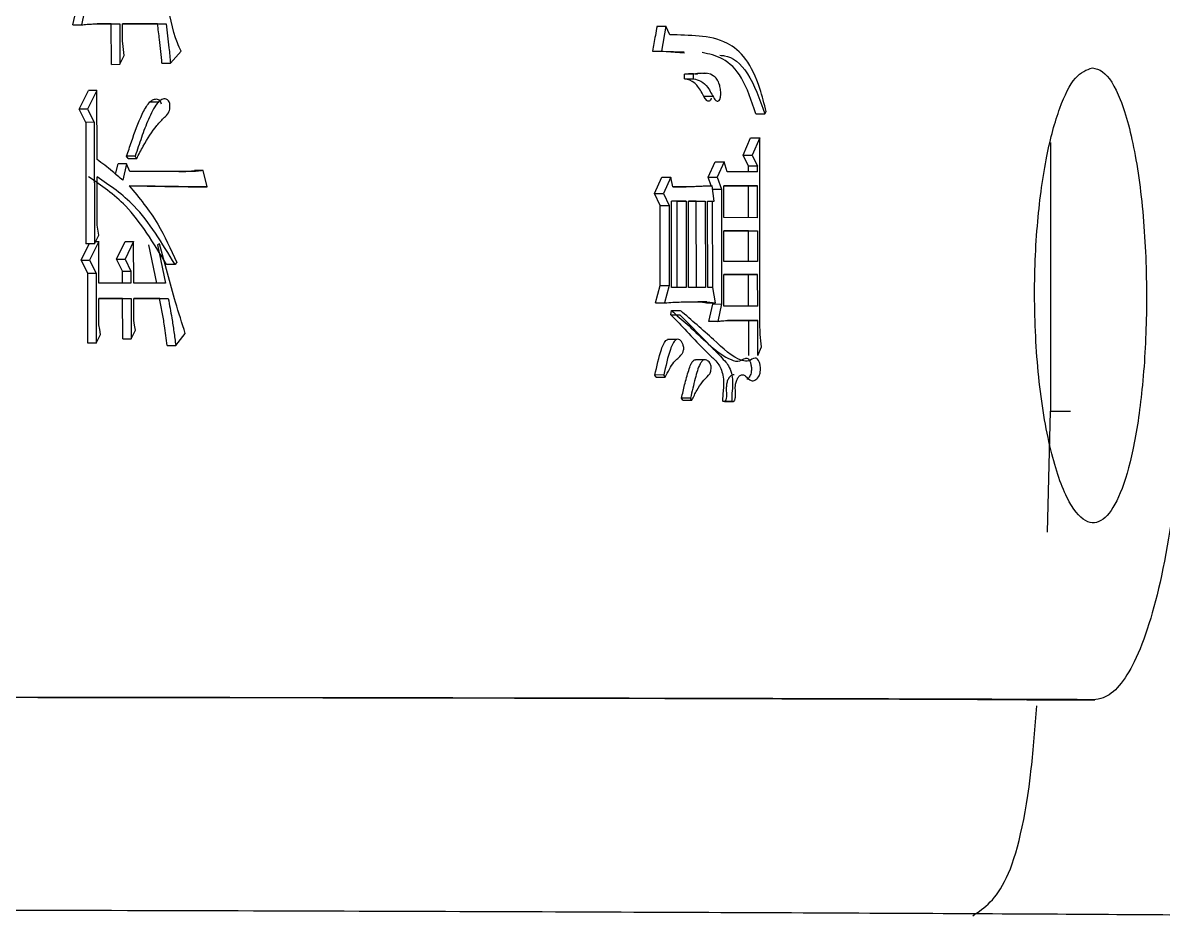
# Model space of a CAD drawing. Header units: millimetres. Extents: x 2320 to 4000, y 933 to 2121.
# Drawn here: x 2926.8 to 2938.08, y 1089.39 to 1098.22 of the extents above; entities that cross this region are included whole.
import ezdxf

# ---------------------------------------------------------------- set-up
doc = ezdxf.new("R2010")
doc.units = ezdxf.units.MM

msp = doc.modelspace()

# ---------------------------------------------------------------- linework, layer by layer
at = {"color": 7, "linetype": 'Continuous', "lineweight": 25}
for p, q in [((2927.297, 1098.201), (2927.351, 1098.45)), ((2927.435, 1098.45), (2927.38, 1098.202)), ((2927.676, 1098.212), (2927.538, 1098.212)), ((2927.549, 1098.212), (2927.76, 1098.212)), ((2927.676, 1098.212), (2927.76, 1098.212)), ((2927.677, 1097.811), (2927.676, 1098.212)), ((2927.76, 1098.212), (2927.76, 1097.812)), ((2927.787, 1098.212), (2928.219, 1098.211)), ((2927.787, 1098.115), (2927.787, 1098.212)), ((2928.134, 1098.211), (2927.787, 1098.212)), ((2928.134, 1098.211), (2928.219, 1098.211)), ((2933.163, 1098.19), (2933.118, 1097.941)), ((2933.2, 1098.104), (2933.163, 1098.19)), ((2928.262, 1097.822), (2928.367, 1097.941)), ((2933.03, 1097.941), (2933.118, 1097.941)), ((2933.342, 1097.933), (2933.03, 1097.941)), ((2933.118, 1097.941), (2933.348, 1097.925)), ((2927.76, 1097.812), (2927.803, 1097.898)), ((2928.177, 1097.822), (2928.262, 1097.822)), ((2927.677, 1097.811), (2927.76, 1097.812)), ((2933.437, 1097.714), (2933.348, 1097.713)), ((2933.348, 1097.67), (2933.348, 1097.713)), ((2933.437, 1097.67), (2933.437, 1097.714)), ((2933.497, 1097.72), (2933.475, 1097.72)), ((2933.565, 1097.72), (2933.526, 1097.72)), ((2933.348, 1097.67), (2933.437, 1097.67)), ((2927.359, 1097.368), (2927.451, 1097.552)), ((2927.534, 1097.552), (2927.442, 1097.369)), ((2927.535, 1096.871), (2927.534, 1097.552)), ((2933.538, 1097.496), (2933.628, 1097.496)), ((2927.442, 1097.369), (2927.359, 1097.368)), ((2927.424, 1097.238), (2927.359, 1097.368)), ((2927.442, 1097.369), (2927.507, 1097.239)), ((2928.143, 1097.439), (2928.058, 1097.439)), ((2934.052, 1097.323), (2934.142, 1097.323)), ((2934.142, 1097.323), (2934.155, 1097.345)), ((2927.507, 1097.239), (2927.424, 1097.238)), ((2927.424, 1097.238), (2927.426, 1096.038)), ((2927.507, 1097.239), (2927.509, 1096.038)), ((2933.927, 1096.912), (2934, 1097.085)), ((2934.09, 1097.085), (2934.016, 1096.912)), ((2934.093, 1095.235), (2934.09, 1097.085)), ((2936.968, 1097.04), (2936.968, 1094.382)), ((2927.719, 1096.725), (2927.743, 1096.827)), ((2927.826, 1096.827), (2927.789, 1096.665)), ((2927.859, 1096.752), (2927.826, 1096.827)), ((2927.912, 1096.903), (2927.828, 1096.903)), ((2927.844, 1096.881), (2927.828, 1096.903)), ((2927.844, 1096.881), (2927.928, 1096.881)), ((2933.579, 1096.696), (2933.65, 1096.848)), ((2933.739, 1096.848), (2933.668, 1096.696)), ((2933.77, 1096.75), (2933.739, 1096.848)), ((2933.979, 1096.804), (2933.927, 1096.912)), ((2934.069, 1096.804), (2933.979, 1096.804)), ((2933.979, 1096.75), (2933.979, 1096.804)), ((2934.016, 1096.912), (2934.069, 1096.804)), ((2934.069, 1096.75), (2934.069, 1096.804)), ((2927.536, 1096.222), (2927.535, 1096.698)), ((2928.411, 1096.751), (2927.859, 1096.752)), ((2928.584, 1096.762), (2928.499, 1096.761)), ((2928.626, 1096.599), (2928.584, 1096.762)), ((2933.05, 1096.535), (2933.123, 1096.697)), ((2933.212, 1096.697), (2933.139, 1096.535)), ((2933.23, 1096.6), (2933.212, 1096.697)), ((2933.611, 1096.61), (2933.579, 1096.696)), ((2933.668, 1096.696), (2933.712, 1096.577)), ((2934.069, 1096.75), (2933.77, 1096.75)), ((2933.641, 1096.459), (2933.619, 1096.61)), ((2933.712, 1096.577), (2933.714, 1095.442)), ((2933.735, 1096.61), (2934.069, 1096.609)), ((2933.735, 1096.296), (2933.735, 1096.61)), ((2933.979, 1096.609), (2933.735, 1096.609)), ((2934.069, 1096.609), (2933.979, 1096.609)), ((2933.98, 1096.295), (2933.979, 1096.609)), ((2934.07, 1096.295), (2934.069, 1096.609)), ((2933.105, 1096.416), (2933.05, 1096.535)), ((2933.139, 1096.535), (2933.194, 1096.416)), ((2933.107, 1095.626), (2933.105, 1096.416)), ((2933.194, 1096.416), (2933.195, 1095.626)), ((2933.362, 1096.459), (2933.217, 1096.459)), ((2933.218, 1095.605), (2933.217, 1096.459)), ((2933.274, 1096.459), (2933.217, 1096.459)), ((2933.274, 1096.459), (2933.362, 1096.459)), ((2933.275, 1095.604), (2933.274, 1096.459)), ((2933.362, 1096.459), (2933.364, 1095.604)), ((2933.385, 1096.459), (2933.552, 1096.459)), ((2933.386, 1095.604), (2933.385, 1096.459)), ((2933.463, 1096.458), (2933.385, 1096.459)), ((2933.463, 1096.458), (2933.552, 1096.459)), ((2933.464, 1095.604), (2933.463, 1096.458)), ((2933.552, 1096.459), (2933.553, 1095.604)), ((2933.574, 1096.459), (2933.641, 1096.459)), ((2933.576, 1095.604), (2933.574, 1096.459)), ((2933.574, 1096.458), (2933.641, 1096.459)), ((2933.625, 1095.603), (2933.624, 1096.458)), ((2934.07, 1096.295), (2933.735, 1096.296)), ((2927.553, 1096.124), (2927.536, 1096.222)), ((2933.735, 1096.166), (2934.07, 1096.166)), ((2933.736, 1095.863), (2933.735, 1096.166)), ((2933.98, 1096.165), (2933.735, 1096.166)), ((2933.98, 1096.165), (2934.07, 1096.166)), ((2933.981, 1095.863), (2933.98, 1096.165)), ((2934.07, 1096.166), (2934.07, 1095.863)), ((2927.377, 1095.876), (2927.459, 1096.038)), ((2927.553, 1096.06), (2927.461, 1095.876)), ((2927.509, 1096.038), (2927.553, 1096.124)), ((2927.52, 1096.059), (2927.553, 1096.06)), ((2927.553, 1095.649), (2927.553, 1096.06)), ((2927.728, 1095.886), (2927.814, 1096.059)), ((2927.897, 1096.059), (2927.812, 1095.886)), ((2927.898, 1095.648), (2927.897, 1096.059)), ((2928.128, 1095.648), (2928.048, 1096.026)), ((2928.153, 1096.037), (2928.132, 1096.026)), ((2928.132, 1096.026), (2928.212, 1095.648)), ((2927.443, 1095.746), (2927.377, 1095.876)), ((2927.461, 1095.876), (2927.526, 1095.746)), ((2927.788, 1095.767), (2927.728, 1095.886)), ((2927.812, 1095.886), (2927.871, 1095.767)), ((2928.307, 1095.832), (2928.223, 1095.831)), ((2934.07, 1095.863), (2933.736, 1095.863)), ((2927.444, 1095.053), (2927.443, 1095.746)), ((2927.526, 1095.746), (2927.527, 1095.054)), ((2927.788, 1095.648), (2927.788, 1095.767)), ((2927.871, 1095.767), (2927.871, 1095.648)), ((2933.736, 1095.734), (2934.07, 1095.733)), ((2933.737, 1095.42), (2933.736, 1095.734)), ((2933.981, 1095.733), (2933.736, 1095.733)), ((2934.07, 1095.733), (2933.981, 1095.733)), ((2933.981, 1095.419), (2933.981, 1095.733)), ((2934.071, 1095.419), (2934.07, 1095.733)), ((2927.871, 1095.648), (2927.553, 1095.649)), ((2928.212, 1095.648), (2927.898, 1095.648)), ((2933.061, 1095.453), (2933.107, 1095.626)), ((2933.107, 1095.626), (2933.195, 1095.626)), ((2933.195, 1095.626), (2933.15, 1095.453)), ((2933.364, 1095.604), (2933.218, 1095.605)), ((2933.553, 1095.604), (2933.386, 1095.604)), ((2933.625, 1095.604), (2933.576, 1095.604)), ((2933.652, 1095.453), (2933.625, 1095.604)), ((2927.554, 1095.497), (2927.872, 1095.497)), ((2927.554, 1095.237), (2927.554, 1095.497)), ((2927.788, 1095.496), (2927.554, 1095.497)), ((2927.788, 1095.496), (2927.872, 1095.497)), ((2927.789, 1095.096), (2927.788, 1095.496)), ((2927.872, 1095.497), (2927.872, 1095.096)), ((2927.898, 1095.497), (2928.239, 1095.496)), ((2927.899, 1095.28), (2927.898, 1095.497)), ((2928.155, 1095.496), (2927.898, 1095.496)), ((2928.155, 1095.496), (2928.239, 1095.496)), ((2933.567, 1095.463), (2933.478, 1095.463)), ((2933.563, 1095.452), (2933.652, 1095.453)), ((2933.567, 1095.463), (2933.652, 1095.453)), ((2933.625, 1095.441), (2933.625, 1095.452)), ((2933.212, 1095.334), (2933.217, 1095.377)), ((2933.217, 1095.377), (2933.305, 1095.377)), ((2933.586, 1095.268), (2933.625, 1095.441)), ((2933.625, 1095.441), (2933.714, 1095.442)), ((2933.714, 1095.442), (2933.675, 1095.269)), ((2934.071, 1095.419), (2933.737, 1095.42)), ((2933.212, 1095.334), (2933.301, 1095.334)), ((2933.675, 1095.269), (2933.586, 1095.268)), ((2933.982, 1095.278), (2933.773, 1095.279)), ((2933.781, 1095.279), (2934.071, 1095.279)), ((2934.071, 1095.279), (2933.982, 1095.278)), ((2933.982, 1094.932), (2933.982, 1095.278)), ((2934.072, 1094.932), (2934.071, 1095.279)), ((2927.527, 1095.054), (2927.57, 1095.14)), ((2927.872, 1095.096), (2927.915, 1095.183)), ((2928.314, 1095.031), (2928.408, 1095.15)), ((2927.789, 1095.096), (2927.872, 1095.096)), ((2928.23, 1095.031), (2928.314, 1095.031)), ((2933.268, 1095.091), (2933.179, 1095.09)), ((2934.072, 1094.932), (2934.107, 1095.019)), ((2933.546, 1094.891), (2933.456, 1094.891)), ((2933.142, 1094.74), (2933.053, 1094.739)), ((2933.067, 1094.718), (2933.053, 1094.739)), ((2933.067, 1094.718), (2933.156, 1094.718)), ((2933.406, 1094.512), (2933.318, 1094.512)), ((2933.331, 1094.49), (2933.318, 1094.512)), ((2933.331, 1094.49), (2933.42, 1094.49)), ((2933.814, 1094.479), (2933.725, 1094.478)), ((2933.742, 1094.478), (2933.831, 1094.479)), ((2936.938, 1093.184), (2936.968, 1094.382)), ((2936.968, 1094.382), (2937.163, 1094.382)), ((2936.731, 1091.526), (2937.405, 1091.528))]:
    msp.add_line(p, q, dxfattribs=at)
at = {"color": 7, "linetype": 'Continuous', "lineweight": 25, "flags": 128}
for points in [[(2927.297, 1098.201), (2927.344, 1098.201), (2927.38, 1098.202)], [(2933.075, 1098.19), (2933.125, 1098.19), (2933.163, 1098.19)], [(2927.534, 1097.552), (2927.487, 1097.552), (2927.451, 1097.552)], [(2934, 1097.085), (2934.051, 1097.085), (2934.09, 1097.085)], [(2927.826, 1096.827), (2927.78, 1096.827), (2927.743, 1096.827)], [(2927.928, 1096.881), (2927.92, 1096.892), (2927.912, 1096.903)], [(2933.65, 1096.848), (2933.699, 1096.848), (2933.739, 1096.848)], [(2933.927, 1096.912), (2933.977, 1096.912), (2934.016, 1096.912)], [(2933.123, 1096.697), (2933.173, 1096.697), (2933.212, 1096.697)], [(2933.579, 1096.696), (2933.629, 1096.696), (2933.668, 1096.696)], [(2928.626, 1096.599), (2928.578, 1096.599), (2928.541, 1096.599)], [(2933.53, 1096.61), (2933.58, 1096.61), (2933.619, 1096.61)], [(2933.624, 1096.577), (2933.673, 1096.577), (2933.712, 1096.577)], [(2933.05, 1096.535), (2933.1, 1096.535), (2933.139, 1096.535)], [(2933.105, 1096.416), (2933.155, 1096.416), (2933.194, 1096.416)], [(2927.509, 1096.038), (2927.463, 1096.038), (2927.426, 1096.038)], [(2927.814, 1096.059), (2927.861, 1096.059), (2927.897, 1096.059)], [(2927.377, 1095.876), (2927.424, 1095.876), (2927.461, 1095.876)], [(2927.728, 1095.886), (2927.775, 1095.886), (2927.812, 1095.886)], [(2928.323, 1095.853), (2928.315, 1095.842), (2928.307, 1095.832)], [(2927.443, 1095.746), (2927.489, 1095.746), (2927.526, 1095.746)], [(2927.788, 1095.767), (2927.834, 1095.767), (2927.871, 1095.767)], [(2933.061, 1095.453), (2933.111, 1095.453), (2933.15, 1095.453)], [(2927.57, 1095.14), (2927.562, 1095.189), (2927.554, 1095.237)], [(2927.915, 1095.183), (2927.907, 1095.232), (2927.899, 1095.28)], [(2927.527, 1095.054), (2927.481, 1095.053), (2927.444, 1095.053)], [(2933.156, 1094.718), (2933.152, 1094.723), (2933.147, 1094.731), (2933.142, 1094.74)], [(2933.42, 1094.49), (2933.413, 1094.501), (2933.406, 1094.512)]]:
    msp.add_lwpolyline(points, dxfattribs=at)
at = {"color": 7, "linetype": 'Continuous', "lineweight": 25}
for points, knots in [([(2928.367, 1097.941), (2928.354, 1097.968), (2928.284, 1098.119), (2928.235, 1098.429), (2928.185, 1098.688), (2928.165, 1098.796)], [0, 0, 0, 0, 0.1160141, 0.634345, 1, 1, 1, 1]), ([(2927.38, 1098.202), (2927.399, 1098.204), (2927.437, 1098.208), (2927.493, 1098.211), (2927.53, 1098.212), (2927.549, 1098.212)], [0, 0, 0, 0, 0.332257, 0.666061, 1, 1, 1, 1]), ([(2928.177, 1097.822), (2928.174, 1097.861), (2928.167, 1097.94), (2928.152, 1098.069), (2928.141, 1098.16), (2928.134, 1098.211)], [0, 0, 0, 0, 0.300355, 0.600743, 1, 1, 1, 1]), ([(2928.219, 1098.211), (2928.224, 1098.172), (2928.234, 1098.094), (2928.248, 1097.964), (2928.257, 1097.873), (2928.262, 1097.822)], [0, 0, 0, 0, 0.3033478, 0.6067283, 1, 1, 1, 1]), ([(2933.075, 1098.19), (2933.069, 1098.159), (2933.059, 1098.102), (2933.044, 1098.019), (2933.034, 1097.967), (2933.03, 1097.941)], [0, 0, 0, 0, 0.374064, 0.687032, 1, 1, 1, 1]), ([(2927.803, 1097.898), (2927.798, 1097.938), (2927.788, 1098.009), (2927.787, 1098.082), (2927.787, 1098.115)], [0, 0, 0, 0, 0.558835, 1, 1, 1, 1]), ([(2934.155, 1097.344), (2934.135, 1097.422), (2934.085, 1097.624), (2933.958, 1097.888), (2933.745, 1098.055), (2933.49, 1098.098), (2933.297, 1098.102), (2933.2, 1098.103)], [0, 0, 0, 0, 0.112641, 0.292889, 0.474955, 0.735645, 1, 1, 1, 1]), ([(2934.052, 1097.323), (2934.009, 1097.451), (2933.925, 1097.703), (2933.727, 1097.887), (2933.59, 1097.914), (2933.521, 1097.928)], [0, 0, 0, 0, 0.342083, 0.672898, 1, 1, 1, 1]), ([(2933.697, 1097.901), (2933.712, 1097.9), (2933.809, 1097.897), (2933.987, 1097.755), (2934.089, 1097.469), (2934.142, 1097.323)], [0, 0, 0, 0, 0.082091, 0.533526, 1, 1, 1, 1]), ([(2933.348, 1097.713), (2933.373, 1097.718), (2933.415, 1097.726), (2933.457, 1097.718), (2933.476, 1097.715)], [0, 0, 0, 0, 0.568874, 1, 1, 1, 1]), ([(2933.437, 1097.67), (2933.461, 1097.664), (2933.51, 1097.65), (2933.582, 1097.591), (2933.622, 1097.5), (2933.654, 1097.455), (2933.669, 1097.445), (2933.683, 1097.448), (2933.694, 1097.46), (2933.701, 1097.477), (2933.705, 1097.499), (2933.706, 1097.534), (2933.701, 1097.581), (2933.688, 1097.629), (2933.664, 1097.673), (2933.607, 1097.723), (2933.528, 1097.726), (2933.463, 1097.717), (2933.437, 1097.714)], [0, 0, 0, 0, 0.1155207, 0.231637, 0.3603166, 0.3887728, 0.4111395, 0.4336114, 0.4546725, 0.4686543, 0.4826316, 0.5059355, 0.5454597, 0.5859072, 0.6273218, 0.6908769, 0.8746241, 1, 1, 1, 1]), ([(2937.381, 1097.778), (2937.324, 1097.757), (2937.21, 1097.717), (2937.051, 1097.395), (2936.919, 1096.908), (2936.828, 1096.248), (2936.797, 1095.468), (2936.843, 1094.655), (2936.966, 1093.942), (2937.141, 1093.456), (2937.331, 1093.25), (2937.509, 1093.295), (2937.664, 1093.55), (2937.791, 1093.991), (2937.883, 1094.603), (2937.926, 1095.356), (2937.906, 1096.172), (2937.817, 1096.929), (2937.67, 1097.486), (2937.513, 1097.747), (2937.415, 1097.77), (2937.381, 1097.778)], [0, 0, 0, 0, 0.046279, 0.092725, 0.141725, 0.195203, 0.253703, 0.315281, 0.376932, 0.43439, 0.485836, 0.533043, 0.57924, 0.627326, 0.679267, 0.736374, 0.797512, 0.859391, 0.918431, 0.971633, 1, 1, 1, 1]), ([(2933.611, 1097.477), (2933.61, 1097.474), (2933.608, 1097.466), (2933.601, 1097.455), (2933.59, 1097.447), (2933.578, 1097.446), (2933.552, 1097.465), (2933.514, 1097.546), (2933.445, 1097.643), (2933.382, 1097.661), (2933.348, 1097.67)], [0, 0, 0, 0, 0.016273, 0.045937, 0.087201, 0.128991, 0.173475, 0.364875, 0.655656, 1, 1, 1, 1]), ([(2927.828, 1096.903), (2927.844, 1096.95), (2927.892, 1097.094), (2927.958, 1097.283), (2928.034, 1097.417), (2928.084, 1097.464), (2928.116, 1097.471), (2928.14, 1097.467), (2928.155, 1097.457), (2928.165, 1097.441), (2928.169, 1097.429), (2928.17, 1097.422), (2928.17, 1097.422)], [0, 0, 0, 0, 0.182715, 0.548687, 0.732785, 0.807726, 0.882858, 0.92203, 0.954025, 0.976318, 0.998623, 1, 1, 1, 1]), ([(2927.928, 1096.881), (2927.949, 1096.922), (2928.01, 1097.042), (2928.102, 1097.182), (2928.19, 1097.278), (2928.236, 1097.316), (2928.252, 1097.353), (2928.257, 1097.382), (2928.257, 1097.41), (2928.252, 1097.434), (2928.243, 1097.452), (2928.228, 1097.466), (2928.202, 1097.472), (2928.166, 1097.464), (2928.105, 1097.401), (2928.042, 1097.271), (2927.974, 1097.09), (2927.933, 1096.965), (2927.912, 1096.903)], [0, 0, 0, 0, 0.09565, 0.280799, 0.373249, 0.419668, 0.436467, 0.453304, 0.47047, 0.483393, 0.49639, 0.510846, 0.535906, 0.579813, 0.622973, 0.75077, 0.875029, 1, 1, 1, 1]), ([(2927.789, 1096.665), (2927.755, 1096.695), (2927.697, 1096.746), (2927.612, 1096.815), (2927.561, 1096.852), (2927.535, 1096.871)], [0, 0, 0, 0, 0.405671, 0.702716, 1, 1, 1, 1]), ([(2928.223, 1095.831), (2928.095, 1096.043), (2927.868, 1096.418), (2927.578, 1096.613), (2927.452, 1096.698)], [0, 0, 0, 0, 0.564667, 1, 1, 1, 1]), ([(2928.307, 1095.832), (2928.179, 1096.043), (2927.952, 1096.418), (2927.662, 1096.613), (2927.535, 1096.698)], [0, 0, 0, 0, 0.564597, 1, 1, 1, 1]), ([(2928.345, 1096.751), (2928.359, 1096.751), (2928.392, 1096.752), (2928.443, 1096.754), (2928.48, 1096.759), (2928.499, 1096.761)], [0, 0, 0, 0, 0.271746, 0.63565, 1, 1, 1, 1]), ([(2928.584, 1096.762), (2928.563, 1096.759), (2928.525, 1096.753), (2928.467, 1096.752), (2928.43, 1096.751), (2928.411, 1096.751)], [0, 0, 0, 0, 0.352316, 0.676098, 1, 1, 1, 1]), ([(2927.854, 1096.611), (2927.933, 1096.61), (2928.09, 1096.607), (2928.348, 1096.603), (2928.525, 1096.601), (2928.626, 1096.599)], [0, 0, 0, 0, 0.302887, 0.605774, 1, 1, 1, 1]), ([(2927.854, 1096.611), (2927.952, 1096.493), (2928.129, 1096.28), (2928.263, 1095.984), (2928.323, 1095.853)], [0, 0, 0, 0, 0.555449, 1, 1, 1, 1]), ([(2928.541, 1096.599), (2928.465, 1096.6), (2928.312, 1096.603), (2928.084, 1096.606), (2927.93, 1096.608), (2927.855, 1096.609)], [0, 0, 0, 0, 0.3369815, 0.6739629, 1, 1, 1, 1]), ([(2933.619, 1096.61), (2933.553, 1096.606), (2933.455, 1096.601), (2933.326, 1096.6), (2933.262, 1096.6), (2933.23, 1096.6)], [0, 0, 0, 0, 0.513443, 0.756719, 1, 1, 1, 1]), ([(2933.23, 1096.6), (2933.234, 1096.6), (2933.271, 1096.6), (2933.371, 1096.601), (2933.467, 1096.606), (2933.53, 1096.61)], [0, 0, 0, 0, 0.036745, 0.365574, 1, 1, 1, 1]), ([(2928.408, 1095.15), (2928.376, 1095.252), (2928.314, 1095.448), (2928.231, 1095.746), (2928.179, 1095.94), (2928.153, 1096.037)], [0, 0, 0, 0, 0.354088, 0.676937, 1, 1, 1, 1]), ([(2928.23, 1095.031), (2928.221, 1095.097), (2928.207, 1095.208), (2928.18, 1095.362), (2928.163, 1095.452), (2928.155, 1095.496)], [0, 0, 0, 0, 0.416657, 0.708157, 1, 1, 1, 1]), ([(2928.239, 1095.496), (2928.252, 1095.432), (2928.273, 1095.324), (2928.296, 1095.168), (2928.308, 1095.077), (2928.314, 1095.031)], [0, 0, 0, 0, 0.420752, 0.710172, 1, 1, 1, 1]), ([(2933.15, 1095.453), (2933.204, 1095.457), (2933.301, 1095.463), (2933.44, 1095.465), (2933.525, 1095.464), (2933.567, 1095.463)], [0, 0, 0, 0, 0.386875, 0.693415, 1, 1, 1, 1]), ([(2933.261, 1095.46), (2933.303, 1095.461), (2933.383, 1095.464), (2933.426, 1095.464), (2933.447, 1095.464)], [0, 0, 0, 0, 0.522704, 1, 1, 1, 1]), ([(2933.563, 1095.452), (2933.555, 1095.453), (2933.54, 1095.455), (2933.512, 1095.459), (2933.491, 1095.462), (2933.478, 1095.463)], [0, 0, 0, 0, 0.268669, 0.537337, 1, 1, 1, 1]), ([(2938.305, 1095.523), (2938.295, 1095.022), (2938.273, 1094.02), (2938.088, 1092.727), (2937.819, 1091.855), (2937.566, 1091.549), (2937.423, 1091.532), (2937.391, 1091.528)], [0, 0, 0, 0, 0.251176, 0.502957, 0.733145, 0.939637, 1, 1, 1, 1]), ([(2933.217, 1095.377), (2933.23, 1095.366), (2933.294, 1095.308), (2933.492, 1095.142), (2933.695, 1094.919), (2933.884, 1094.866), (2933.934, 1094.902), (2933.963, 1094.908), (2933.98, 1094.898), (2933.993, 1094.878), (2934.003, 1094.849), (2934.009, 1094.814), (2934.008, 1094.778), (2934.002, 1094.748), (2933.99, 1094.721), (2933.977, 1094.702), (2933.967, 1094.698), (2933.964, 1094.697)], [0, 0, 0, 0, 0.044268, 0.221301, 0.674508, 0.770079, 0.827175, 0.84758, 0.865058, 0.882548, 0.89999, 0.918138, 0.935734, 0.951266, 0.965494, 0.991976, 1, 1, 1, 1]), ([(2933.299, 1095.336), (2933.321, 1095.314), (2933.433, 1095.202), (2933.582, 1095.049), (2933.72, 1094.907), (2933.783, 1094.834), (2933.811, 1094.763), (2933.824, 1094.682), (2933.821, 1094.598), (2933.811, 1094.532), (2933.814, 1094.487), (2933.814, 1094.473)], [0, 0, 0, 0, 0.102395, 0.511938, 0.690628, 0.751585, 0.813367, 0.867382, 0.913423, 0.973554, 1, 1, 1, 1]), ([(2933.822, 1094.478), (2933.826, 1094.478), (2933.832, 1094.478), (2933.841, 1094.485), (2933.846, 1094.496), (2933.85, 1094.512), (2933.852, 1094.559), (2933.845, 1094.619), (2933.858, 1094.68), (2933.875, 1094.715), (2933.897, 1094.737), (2933.924, 1094.746), (2933.961, 1094.725), (2933.998, 1094.676), (2934.044, 1094.685), (2934.072, 1094.708), (2934.09, 1094.741), (2934.097, 1094.77), (2934.098, 1094.802), (2934.096, 1094.833), (2934.089, 1094.864), (2934.077, 1094.889), (2934.062, 1094.905), (2934.029, 1094.909), (2933.983, 1094.869), (2933.839, 1094.894), (2933.62, 1095.108), (2933.416, 1095.282), (2933.307, 1095.376)], [0, 0, 0, 0, 0.0077713, 0.0158316, 0.020898, 0.0259592, 0.0344206, 0.0725739, 0.0891678, 0.1057133, 0.1266355, 0.1478921, 0.1714651, 0.2180015, 0.2486216, 0.2792272, 0.2913691, 0.3036375, 0.3143026, 0.3254008, 0.3378209, 0.3512343, 0.3645439, 0.3773655, 0.4297963, 0.4823092, 0.7227669, 1, 1, 1, 1]), ([(2933.212, 1095.334), (2933.239, 1095.307), (2933.372, 1095.175), (2933.525, 1094.993), (2933.672, 1094.869), (2933.713, 1094.791), (2933.73, 1094.721), (2933.735, 1094.645), (2933.729, 1094.577), (2933.722, 1094.52), (2933.724, 1094.485), (2933.725, 1094.473)], [0, 0, 0, 0, 0.122375, 0.611898, 0.737034, 0.788287, 0.839807, 0.888893, 0.931604, 0.97598, 1, 1, 1, 1]), ([(2933.675, 1095.269), (2933.69, 1095.271), (2933.716, 1095.275), (2933.751, 1095.278), (2933.771, 1095.279), (2933.781, 1095.279)], [0, 0, 0, 0, 0.438995, 0.719464, 1, 1, 1, 1]), ([(2934.107, 1095.019), (2934.102, 1095.059), (2934.094, 1095.13), (2934.093, 1095.203), (2934.093, 1095.235)], [0, 0, 0, 0, 0.558835, 1, 1, 1, 1]), ([(2933.053, 1094.739), (2933.073, 1094.828), (2933.097, 1094.938), (2933.139, 1095.05), (2933.162, 1095.085), (2933.177, 1095.088), (2933.18, 1095.089)], [0, 0, 0, 0, 0.631103, 0.792871, 0.948279, 1, 1, 1, 1]), ([(2933.156, 1094.718), (2933.183, 1094.773), (2933.231, 1094.87), (2933.3, 1094.917), (2933.331, 1094.964), (2933.337, 1094.985), (2933.34, 1095.003), (2933.337, 1095.022), (2933.331, 1095.043), (2933.319, 1095.068), (2933.301, 1095.089), (2933.279, 1095.095), (2933.254, 1095.087), (2933.228, 1095.051), (2933.185, 1094.938), (2933.161, 1094.827), (2933.142, 1094.74)], [0, 0, 0, 0, 0.207426, 0.367178, 0.400688, 0.416557, 0.431267, 0.448072, 0.466648, 0.497246, 0.538519, 0.578668, 0.620139, 0.682423, 0.747231, 1, 1, 1, 1]), ([(2933.318, 1094.512), (2933.327, 1094.555), (2933.348, 1094.65), (2933.379, 1094.76), (2933.406, 1094.841), (2933.428, 1094.877), (2933.445, 1094.892), (2933.455, 1094.89), (2933.456, 1094.889)], [0, 0, 0, 0, 0.287084, 0.622914, 0.772758, 0.877465, 0.982468, 1, 1, 1, 1]), ([(2933.42, 1094.49), (2933.436, 1094.524), (2933.484, 1094.625), (2933.547, 1094.704), (2933.596, 1094.748), (2933.604, 1094.765), (2933.609, 1094.787), (2933.611, 1094.809), (2933.609, 1094.829), (2933.604, 1094.846), (2933.591, 1094.87), (2933.569, 1094.886), (2933.543, 1094.894), (2933.519, 1094.88), (2933.484, 1094.824), (2933.448, 1094.694), (2933.421, 1094.576), (2933.406, 1094.512)], [0, 0, 0, 0, 0.118686, 0.359193, 0.382947, 0.402075, 0.421219, 0.441111, 0.455766, 0.470497, 0.490906, 0.548401, 0.59066, 0.633123, 0.67426, 0.821862, 1, 1, 1, 1]), ([(2933.839, 1094.741), (2933.829, 1094.741), (2933.81, 1094.74), (2933.786, 1094.716), (2933.769, 1094.68), (2933.76, 1094.639), (2933.759, 1094.589), (2933.762, 1094.547), (2933.761, 1094.513), (2933.757, 1094.496), (2933.752, 1094.485), (2933.743, 1094.478), (2933.737, 1094.477), (2933.733, 1094.477)], [0, 0, 0, 0, 0.151874, 0.303794, 0.412008, 0.520727, 0.619419, 0.767408, 0.827108, 0.8621, 0.897276, 0.940386, 1, 1, 1, 1]), ([(2937.391, 1091.528), (2937.25, 1091.529), (2936.544, 1091.532), (2935.029, 1091.537), (2932.535, 1091.543), (2929.613, 1091.548), (2925.878, 1091.552), (2921.15, 1091.555), (2915.305, 1091.556), (2908.861, 1091.555), (2901.874, 1091.551), (2894.445, 1091.545), (2887.576, 1091.538), (2881.465, 1091.531), (2876.172, 1091.524), (2870.936, 1091.516), (2867.446, 1091.511), (2865.786, 1091.508)], [0, 0, 0, 0, 0.0157743, 0.0789239, 0.14207, 0.2052136, 0.2683585, 0.3538507, 0.4395956, 0.5250891, 0.610583, 0.6963292, 0.7818226, 0.8369683, 0.8921132, 0.9486599, 1, 1, 1, 1]), ([(2936.718, 1091.526), (2936.563, 1091.527), (2935.787, 1091.531), (2933.878, 1091.537), (2930.428, 1091.545), (2925.871, 1091.55), (2920.992, 1091.553), (2916.058, 1091.554), (2911.281, 1091.554), (2905.589, 1091.552), (2898.863, 1091.548), (2891.068, 1091.541), (2882.807, 1091.532), (2874.383, 1091.521), (2868.656, 1091.511), (2865.898, 1091.507)], [0, 0, 0, 0, 0.017494, 0.087542, 0.177014, 0.266772, 0.356242, 0.422242, 0.488241, 0.55424, 0.643075, 0.732194, 0.821031, 0.913828, 1, 1, 1, 1]), ([(2936.198, 1089.392), (2936.314, 1089.471), (2936.547, 1089.629), (2936.754, 1090.483), (2936.815, 1091.255), (2936.832, 1091.469)], [0, 0, 0, 0, 0.419672, 0.839002, 1, 1, 1, 1])]:
    msp.add_open_spline(points, degree=3, knots=knots, dxfattribs=at)
msp.add_open_spline([(2864.358, 1089.508), (2867.416, 1089.508), (2873.533, 1089.508), (2882.585, 1089.505), (2891.379, 1089.5), (2899.785, 1089.493), (2907.679, 1089.484), (2914.946, 1089.473), (2921.479, 1089.461), (2927.18, 1089.448), (2931.973, 1089.433), (2935.759, 1089.417), (2938.584, 1089.401), (2939.549, 1089.389), (2940.032, 1089.384)], degree=3, dxfattribs=at)

doc.saveas('drawing.dxf')
